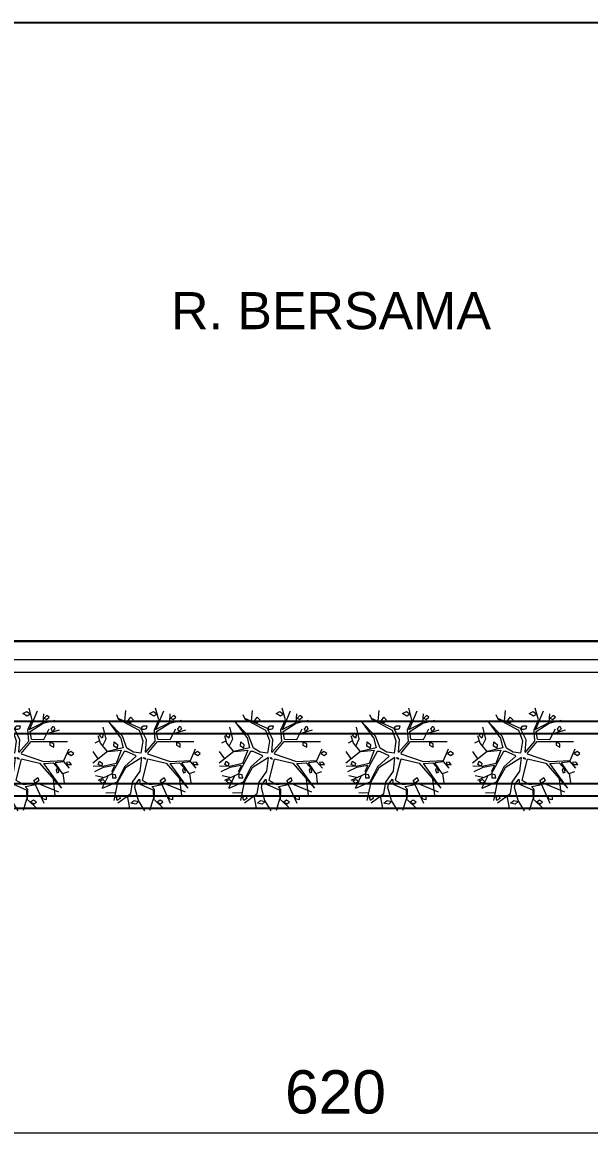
# Model space of a CAD drawing. Header units: millimetres. Extents: x -324 to 75, y -297 to 74.
# Drawn here: x -82.65 to -78.07, y -3.78 to 5.35 of the extents above; entities that cross this region are included whole.
import ezdxf

# ---------------------------------------------------------------- set-up
doc = ezdxf.new("R2010")
doc.units = ezdxf.units.MM
doc.layers.get('defpoints').update_dxf_attribs({"color": 1})
doc.layers.add('as', color=1, linetype='Continuous', plot=False)
for name, color, linetype, lineweight in [('lan', 7, 'Continuous', 15), ('NOT', 7, 'Continuous', 20), ('POHON', 62, 'Continuous', 5), ('u', 6, 'Continuous', 20)]:
    doc.layers.add(name, color=color, linetype=linetype, lineweight=lineweight)
doc.styles.add('ATTR', font='romans.shx', dxfattribs={"width": 0.8, "height": 0.56})
doc.styles.get("Standard").update_dxf_attribs({"font": 'arial.ttf'})
doc.dimstyles.new('sk-100', dxfattribs={"dimtxt": 0.35, "dimasz": 0.15, "dimexe": 0.1, "dimexo": 0, "dimgap": 0.15, "dimtad": 1, "dimdec": 0, "dimlfac": 100, "dimzin": 0, "dimdsep": 46, "dimtxsty": 'Standard', "dimblk": 'BULAT', "dimcen": 0.09, "dimclrd": 256, "dimclre": 256, "dimclrt": 256, "dimadec": 0, "dimazin": 0, "dimtfac": 1, "dimtdec": 0, "dimtofl": 0, "dimtmove": 0, "dimatfit": 3, "dimldrblk": 'BULAT', "dimfxl": 1, "dimtolj": 1, "dimtzin": 0, "dimlwd": -1, "dimarcsym": 0})

# ---------------------------------------------------------------- blocks, each defined once
blk = doc.blocks.new('bola-3')
at = {"layer": 'POHON'}
for p, q in [((-0.799, 1.609), (-0.703, 2.138)), ((-0.045, 2.245), (-0.318, 1.803)), ((0.177, 2.226), (0.328, 1.732)), ((0.387, 1.789), (0.731, 2.125)), ((-1.308, 1.468), (-1.721, 1.485)), ((-1.212, 1.009), (-1.377, 1.803)), ((-1.198, 1.908), (-0.648, 1.503)), ((-0.648, 1.503), (-0.566, 1.009)), ((-0.318, 1.803), (-0.469, 1.238)), ((0.315, 1.344), (0.328, 1.767)), ((0.356, 1.785), (0.37, 1.327)), ((0.686, 1.115), (1.057, 1.926)), ((1.553, 1.591), (1.47, 0.886)), ((-1.253, 1.009), (-1.872, 1.291)), ((-1.872, 1.274), (-1.625, 0.762)), ((-0.923, 0.357), (-1.253, 1.009)), ((-0.868, 0.392), (-1.212, 1.009)), ((-0.566, 1.009), (-0.236, 0.533)), ((-0.469, 1.238), (-0.442, 1.097)), ((-0.442, 1.097), (-0.277, 0.886)), ((-0.277, 0.886), (-0.249, 1.097)), ((-0.249, 1.097), (0.301, 1.344)), ((-0.153, 0.921), (0.177, 1.115)), ((0.177, 1.115), (0.755, 1.044)), ((0.37, 1.327), (0.26, 1.203)), ((0.273, 1.203), (0.686, 1.115)), ((0.755, 1.044), (1.69, 1.432)), ((0.879, 0.198), (1.814, 1.274)), ((1.814, 1.256), (1.057, 0.216)), ((1.883, 0.639), (1.938, 1.044)), ((-2.202, 0.551), (-1.817, 0.374)), ((-1.831, 0.815), (-2.161, 0.745)), ((-1.473, 0.674), (-2.065, 0.939)), ((-0.937, -0.313), (-1.473, 0.674)), ((-1.363, 0.339), (-1.473, 0.568)), ((-0.236, 0.533), (-0.167, -0.031)), ((0.081, 0.022), (-0.153, 0.921)), ((1.456, 0.18), (1.869, 0.639)), ((1.869, 0.639), (1.553, 0.18)), ((1.883, 0.639), (2.13, 0.551)), ((-1.652, -0.313), (-2.285, 0.198)), ((-1.845, 0.339), (-2.271, 0.322)), ((-2.051, 0.004), (-2.271, -0.313)), ((-1.281, 0.216), (-1.845, 0.339)), ((-1.817, 0.374), (-1.35, 0.286)), ((-1.35, 0.286), (-1.363, 0.339)), ((-1.061, -0.366), (-1.281, 0.216)), ((-0.414, -0.102), (-0.923, 0.357)), ((-0.167, -0.049), (-0.868, 0.392)), ((0.081, -0.207), (1.044, 0.128)), ((0.095, 0.004), (0.879, 0.198)), ((1.044, 0.128), (1.924, 0.075)), ((1.057, 0.216), (1.456, 0.18)), ((1.553, 0.163), (1.91, 0.128)), ((1.91, 0.128), (2.158, 0.41)), ((1.924, 0.075), (2.144, -0.419)), ((-1.652, -0.313), (-1.955, -0.666)), ((-0.978, -0.472), (-1.652, -0.313)), ((-1.639, -0.313), (-1.061, -0.366)), ((-1.088, -0.913), (-0.978, -0.472)), ((-0.813, -0.454), (-1.006, -0.966)), ((-0.827, -0.313), (-0.937, -0.313)), ((-0.414, -0.119), (-0.827, -0.313)), ((-0.524, -0.278), (-0.813, -0.454)), ((-0.194, -0.243), (-0.524, -0.278)), ((-0.194, -0.243), (-0.112, -0.754)), ((-0.015, -0.26), (0.411, -0.754)), ((-0.015, -0.278), (0.026, -0.807)), ((0.081, -0.225), (0.507, -0.736)), ((-1.996, -0.772), (-2.189, -0.666)), ((-1.955, -0.666), (-2.051, -0.983)), ((-1.845, -0.56), (-1.707, -0.86)), ((-1.707, -0.86), (-1.831, -1.354)), ((-1.625, -1.618), (-1.102, -0.913)), ((-1.006, -0.966), (-1.625, -1.6)), ((-0.112, -0.754), (-0.277, -1.213)), ((0.026, -0.807), (-0.208, -1.301)), ((0.411, -0.754), (0.37, -1.248)), ((0.521, -0.842), (0.466, -1.177)), ((0.507, -0.736), (2.075, -0.736)), ((0.521, -0.842), (1.057, -0.825)), ((1.057, -0.825), (1.291, -1.283)), ((-0.277, -1.213), (-1.185, -1.706)), ((-0.208, -1.301), (-1.185, -1.724)), ((0.37, -1.248), (0.562, -1.671)), ((0.438, -1.248), (0.782, -2.059)), ((0.452, -1.265), (1.03, -1.565)), ((0.466, -1.177), (1.03, -1.53)), ((1.195, -1.089), (1.731, -1.248)), ((-1.185, -1.724), (-1.253, -1.883)), ((-0.896, -1.618), (-0.854, -2.077)), ((0.562, -1.671), (0.425, -2.182)), ((1.03, -1.53), (1.539, -1.653)), ((1.03, -1.565), (1.057, -1.936))]:
    blk.add_line(p, q, dxfattribs=at)
for points in [[(-0.435, 1.966), (-0.641, 1.913), (-0.504, 1.807), (-0.311, 1.842)], [(0.49, 1.882), (0.641, 1.953), (0.738, 1.864), (0.614, 1.794)], [(-1.226, 1.803), (-1.267, 1.662), (-1.143, 1.573), (-1.102, 1.715)], [(1.155, 1.778), (1.001, 1.734), (1.001, 1.602), (1.155, 1.624)], [(-1.735, 1.009), (-1.886, 1.062), (-1.982, 0.956), (-1.845, 0.903)], [(0.691, 1.051), (0.622, 0.941), (0.794, 0.809), (0.846, 0.963)], [(-1.441, 0.676), (-1.441, 0.831), (-1.269, 0.831), (-1.303, 0.698)], [(1.671, 0.412), (1.585, 0.478), (1.62, 0.61), (1.706, 0.588)], [(-1.9, 0.322), (-2.051, 0.251), (-1.996, 0.11), (-1.872, 0.198)], [(-0.002, 0.022), (-0.07, 0.004), (-0.084, -0.049), (-0.029, -0.031)], [(2.034, 0.163), (2.075, 0.251), (2.254, 0.251), (2.171, 0.145)], [(-1.236, -0.454), (-1.374, -0.543), (-1.36, -0.719), (-1.222, -0.613)], [(2.099, -0.225), (2.237, -0.137), (2.347, -0.225), (2.223, -0.313)], [(-1.872, -0.878), (-1.982, -0.983), (-1.941, -1.107), (-1.831, -1.036)], [(1.319, -0.706), (1.319, -0.582), (1.484, -0.494), (1.484, -0.635)], [(-0.167, -1.261), (-0.167, -1.367), (-0.098, -1.42), (0.04, -1.42), (0.012, -1.279), (-0.07, -1.261)], [(1.43, -1.175), (1.379, -1.285), (1.482, -1.396), (1.534, -1.285)], [(-0.667, -1.528), (-0.753, -1.638), (-0.65, -1.792), (-0.53, -1.66)], [(0.485, -1.924), (0.347, -1.836), (0.158, -1.947), (0.33, -2.035)], [(1.069, -1.748), (1.173, -1.682), (1.293, -1.792), (1.19, -1.858)]]:
    blk.add_lwpolyline(points, close=True, dxfattribs=at)
at = {"layer": 'POHON', "style": 'ATTR', "width": 0.8, "flags": 9}
blk.add_attdef('ESTCODE', (-0.07, 0.004), '', height=0.00000926, dxfattribs=at)
blk = doc.blocks.new('A-2')
blk.add_line((-5.7828, -0.2323), (6.5172, -0.2323))
for points in [[(6.5172, 0.4677), (-5.7828, 0.4677), (-5.7828, -0.1323), (6.5172, -0.1323)], [(6.4172, 0.3677), (-5.6828, 0.3677), (-5.6828, -0.0323), (6.4172, -0.0323)]]:
    blk.add_lwpolyline(points, close=True)
at = {"layer": 'as'}
for p, q in [((-36.8328, 6.1177), (37.5672, 6.1177)), ((-36.8328, 1.1177), (37.5672, 1.1177)), ((37.5672, 1.1177), (-36.8328, 1.1177))]:
    blk.add_line(p, q, dxfattribs=at)
at = {"layer": 'lan'}
blk.add_lwpolyline([(6.5172, 0.9677), (0.3672, 0.9677), (0.3672, 0.8677), (6.5172, 0.8677)], close=True, dxfattribs=at)
at = {"layer": 'POHON', "linetype": 'ByBlock', "lineweight": -3, "xscale": -0.1875, "yscale": 0.1875, "zscale": 0.1875, "rotation": 180}
for p in [(0.9125, 0.1677), (1.9347, 0.1677), (2.957, 0.1677), (3.9792, 0.1677), (5.0014, 0.1677)]:
    blk.add_blockref('bola-3', p, dxfattribs=at)
blk = doc.blocks.new('BULAT')
for p, q in [((0, -1), (0, 1)), ((-1, 0), (1, 0))]:
    blk.add_line(p, q)
blk.add_circle((0, 0), 0.5)
blk = doc.blocks.new('*D130')
at = {"layer": 'defpoints', "color": 0}
for p in [(-83.2261, -2.6294), (-77.0261, -2.6294), (-77.0261, -3.6294)]:
    blk.add_point(p, dxfattribs=at)
at = {"layer": 'u', "lineweight": -2}
for p, q in [((-83.2261, -2.6294), (-83.2261, -3.7294)), ((-77.0261, -2.6294), (-77.0261, -3.7294))]:
    blk.add_line(p, q, dxfattribs=at)
at = {"layer": 'u'}
blk.add_line((-83.0761, -3.6294), (-77.1761, -3.6294), dxfattribs=at)
at = {"layer": 'u', "xscale": 0.15, "yscale": 0.15, "zscale": 0.15, "rotation": 180}
blk.add_blockref('BULAT', (-83.2261, -3.6294), dxfattribs=at)
at = {"layer": 'u', "xscale": 0.15, "yscale": 0.15, "zscale": 0.15}
blk.add_blockref('BULAT', (-77.0261, -3.6294), dxfattribs=at)
at = {"layer": 'u', "insert": (-80.1261, -3.3007), "char_height": 0.35, "attachment_point": 5}
blk.add_mtext('\\A1;620', dxfattribs=at)

msp = doc.modelspace()

# ---------------------------------------------------------------- block references
msp.add_blockref('A-2', (-83.5933, -0.772))

# ---------------------------------------------------------------- texts
at = {"layer": 'NOT', "insert": (-81.509, 2.8629), "char_height": 0.3, "attachment_point": 7}
msp.add_mtext_dynamic_manual_height_columns('\\pi0.054533;R. BERSAMA', width=2.661726, gutter_width=1, heights=[0], dxfattribs=at)

# ---------------------------------------------------------------- dimensions: what is measured, and where the dimension line sits
at = {"layer": 'u'}
dim = msp.add_linear_dim(base=(-77.0261, -3.6294), p1=(-83.2261, -2.6294), p2=(-77.0261, -2.6294), dimstyle='sk-100', dxfattribs=at)
dim.commit()
dim.dimension.update_dxf_attribs({"geometry": '*D130', "text_midpoint": (-80.1261, -3.6294), "dimtype": 160})

doc.saveas('drawing.dxf')
